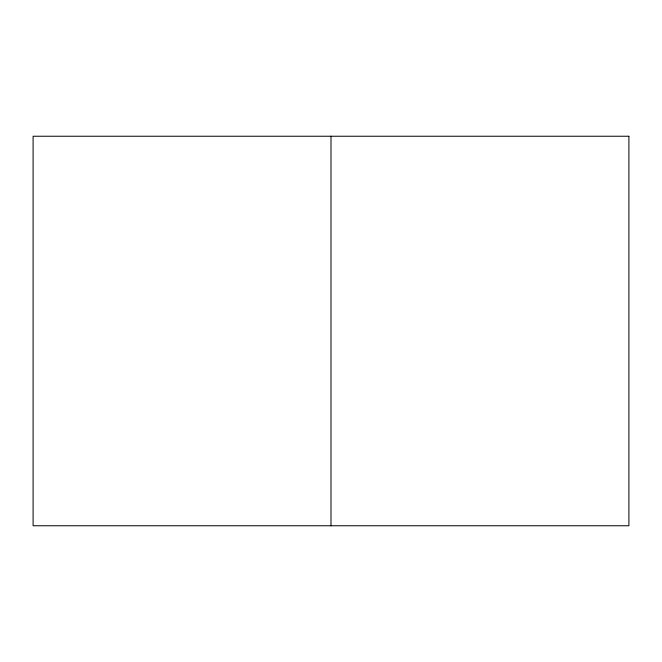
<?xml version="1.0" encoding="UTF-8"?>
<svg xmlns="http://www.w3.org/2000/svg" width="662" height="662" viewBox="0 0 662 662"><rect width="100%" height="100%" fill="white"/><g stroke="black" fill="none" stroke-linecap="round" stroke-linejoin="round"><path stroke-width="0.99" d="M330.992 136.24L330.992 525.76M628.9 136.24L33.1 136.24L33.1 525.76L628.9 525.76L628.9 136.24"/></g></svg>
